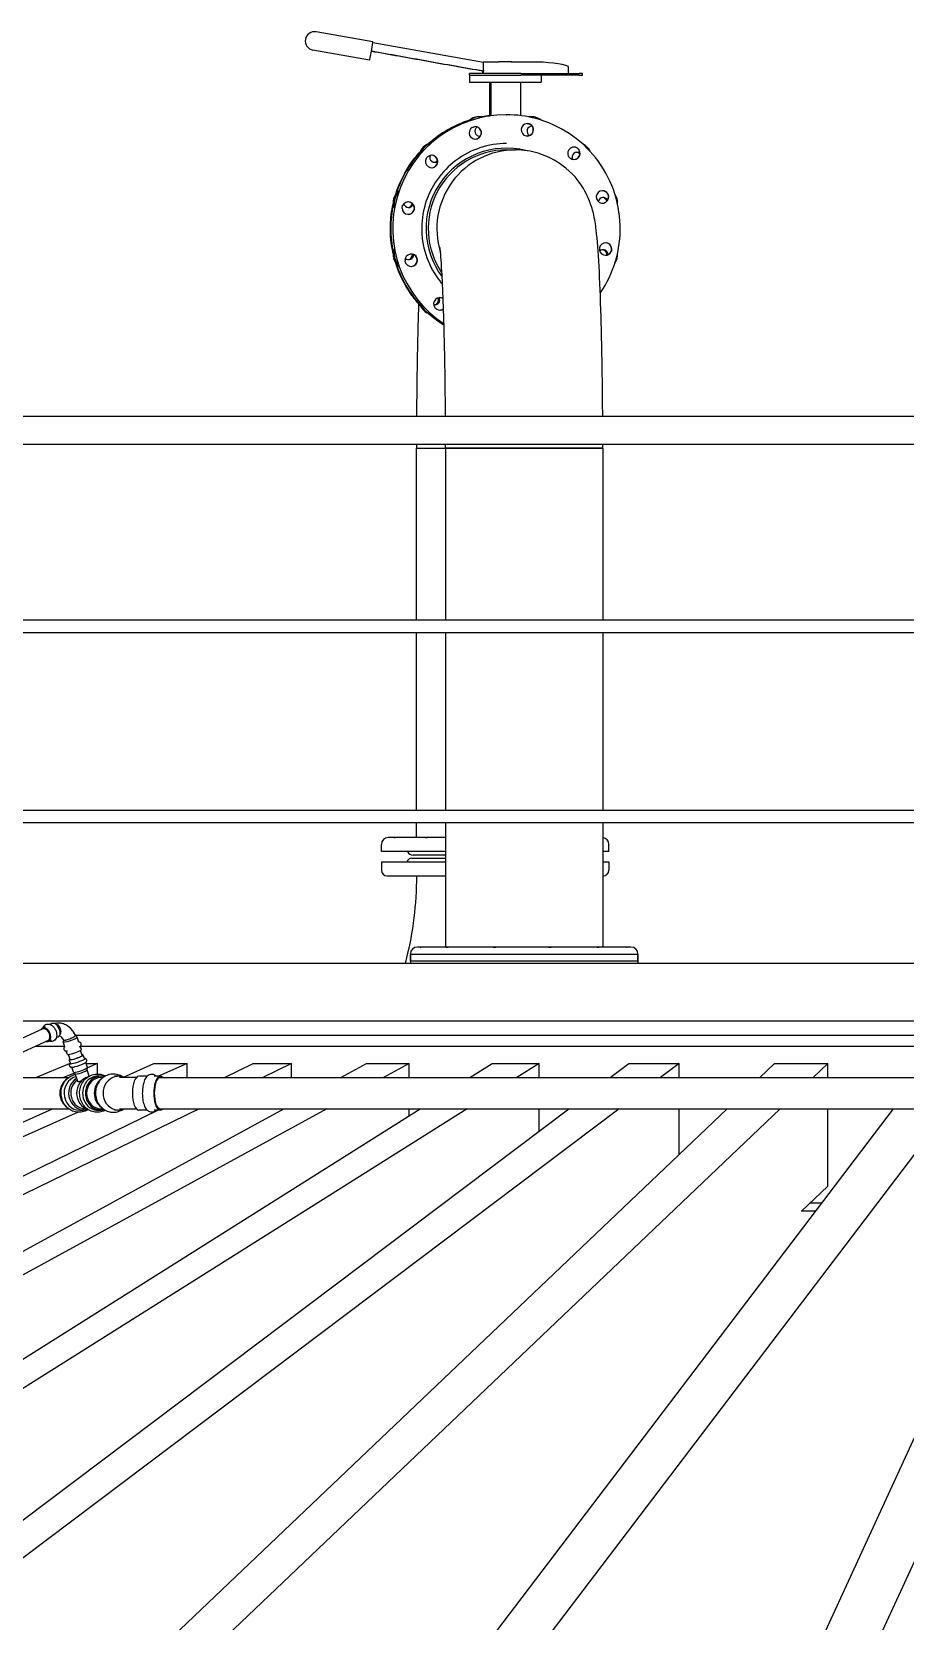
# Model space of a CAD drawing. Header units: millimetres. Extents: x 0 to 157650, y 0 to 89100.
# Drawn here: x 54238 to 55755, y 79919 to 82677 of the extents above; entities that cross this region are included whole.
import ezdxf

# ---------------------------------------------------------------- set-up
doc = ezdxf.new("R2010")
doc.units = ezdxf.units.MM
doc.header["$LTSCALE"] = 150
doc.layers.add('Visible', color=7, linetype='Continuous', lineweight=25)

msp = doc.modelspace()

# ---------------------------------------------------------------- linework, layer by layer
at = {"layer": 'Visible', "color": 9, "true_color": 0xc0c0c0}
for p, q in [((54830, 82659.2), (54731.6, 82676.6)), ((54830, 82658.2), (55022, 82624.4)), ((54824.4, 82627.7), (54726, 82645.1)), ((55049.5, 82624.4), (55022, 82624.4)), ((55048.7, 82625.4), (55049.6, 82625.4)), ((55048.7, 82624.4), (55048.7, 82625.4)), ((55049.6, 82625.4), (55071.6, 82625.4)), ((55049.6, 82624.1), (55049.6, 82625.4)), ((55071.6, 82623.8), (55071.6, 82625.4)), ((55106.1, 82624.4), (55071.6, 82624.4)), ((55087.4, 82604.4), (54997.7, 82604.4)), ((54997.7, 82601.4), (54997.7, 82604.4)), ((54997.7, 82601.4), (55087.4, 82601.4)), ((54997.7, 82601.4), (54997.7, 82589.4)), ((54997.7, 82601.4), (55087.4, 82601.4)), ((55020.9, 82604.4), (55020.9, 82608.4)), ((55022.5, 82604.4), (55022.5, 82610.4)), ((55087.4, 82604.4), (55188.5, 82604.4)), ((55188.5, 82601.4), (55087.4, 82601.4)), ((55122.7, 82601.4), (55122.7, 82589.4)), ((55170.1, 82604.4), (55170.1, 82610.4)), ((55194.2, 82604.4), (55188.5, 82604.4)), ((55188.5, 82601.4), (55194.2, 82601.4)), ((55194.2, 82601.4), (55194.2, 82604.4)), ((54997.7, 82589.4), (55122.7, 82589.4)), ((55033.2, 82530.8), (55033.2, 82589.4)), ((55035.2, 82589.4), (55035.2, 82531.1)), ((55087.2, 82531.3), (55087.2, 82589.4)), ((55016, 82529.4), (55013.9, 82529.4)), ((55061.9, 82532.9), (55062.4, 82532.9)), ((55106.5, 82529.4), (55104.4, 82529.4)), ((55061.9, 82471.9), (55062.7, 82471.9)), ((55062.7, 82471.9), (55077.7, 82471.9)), ((59172.2, 82009.5), (53960.2, 82009.5)), ((53969.9, 81961.2), (59172.2, 81961.2)), ((54905.9, 81954.4), (54956.4, 81954.4)), ((54905.9, 81954.4), (54956.4, 81954.4)), ((54905.9, 81656), (54905.9, 81954.4)), ((55229.4, 81954.4), (54956.4, 81954.4)), ((54956.4, 81954.4), (55229.4, 81954.4)), ((54956.4, 81954.4), (54956.4, 81656)), ((55229.4, 81954.4), (55229.4, 81656)), ((59172.2, 81656), (53969.9, 81656)), ((53969.9, 81634.7), (59172.2, 81634.7)), ((54905.9, 81326), (54905.9, 81634.7)), ((54956.4, 81634.7), (54956.4, 81326)), ((55229.4, 81634.7), (55229.4, 81326)), ((59172.2, 81326), (53969.9, 81326)), ((53969.9, 81304.7), (59172.2, 81304.7)), ((54905.9, 81278.9), (54905.9, 81304.7)), ((54956.4, 81304.7), (54956.4, 81088.9)), ((55229.4, 81304.7), (55229.4, 81088.9)), ((54867.1, 81278.9), (54856.9, 81278.9)), ((54867.1, 81278.9), (54868.7, 81278.9)), ((54921, 81278.9), (54868.7, 81278.9)), ((54921, 81278.9), (54924.6, 81278.9)), ((54956.4, 81278.9), (54924.6, 81278.9)), ((54844.9, 81254.4), (54844.9, 81266.9)), ((54956.4, 81254.4), (54844.9, 81254.4)), ((54897.9, 81242.9), (54956.4, 81242.9)), ((54956.4, 81248.4), (54899.9, 81248.4)), ((55239.9, 81254.4), (55229.4, 81254.4)), ((55239.9, 81254.4), (55239.9, 81266.9)), ((54844.9, 81236.9), (54956.4, 81236.9)), ((54844.9, 81236.9), (54844.9, 81222.4)), ((54854.9, 81212.4), (54956.4, 81212.4)), ((55229.4, 81236.9), (55239.9, 81236.9)), ((55229.4, 81212.4), (55229.9, 81212.4)), ((55239.9, 81236.9), (55239.9, 81222.4)), ((54895.4, 81064.4), (54895.4, 81076.9)), ((54895.4, 81076.4), (55290.4, 81076.4)), ((54895.4, 81076.4), (54895.4, 81061.9)), ((54912.3, 81088.9), (54907.4, 81088.9)), ((54912.3, 81088.9), (54913.5, 81088.9)), ((54957.7, 81088.9), (54913.5, 81088.9)), ((54957.7, 81088.9), (54961, 81088.9)), ((55039.3, 81088.9), (54961, 81088.9)), ((55039.3, 81088.9), (55043.9, 81088.9)), ((55135.3, 81088.9), (55043.9, 81088.9)), ((55135.3, 81088.9), (55139.9, 81088.9)), ((55219.9, 81088.9), (55139.9, 81088.9)), ((55219.9, 81088.9), (55223.3, 81088.9)), ((55270.5, 81088.9), (55223.3, 81088.9)), ((55270.5, 81088.9), (55271.8, 81088.9)), ((55278.4, 81088.9), (55271.8, 81088.9)), ((55290.4, 81064.4), (55290.4, 81076.9)), ((55290.4, 81076.4), (55290.4, 81061.9)), ((59148, 81060.4), (54004.3, 81060.4)), ((55290.4, 81064.4), (54895.4, 81064.4)), ((59148, 80960.4), (53989.1, 80960.4)), ((54257.2, 80946.9), (54191.9, 80916.8)), ((54260.9, 80950.6), (54256.5, 80948.6)), ((54272.7, 80956), (54269.7, 80954.6)), ((54279.3, 80955.7), (54276.4, 80956.3)), ((54287.2, 80937.5), (54286.1, 80935.4)), ((54266.4, 80926.9), (54201.1, 80896.9)), ((54295.1, 80916.4), (54243.5, 80916.4)), ((54271.6, 80927.4), (54267.2, 80925.3)), ((54283.4, 80932.8), (54280.4, 80931.4)), ((54293, 80927.7), (54292.5, 80924.5)), ((54295.4, 80915.7), (54292.5, 80924.3)), ((54313.7, 80935.4), (54316.7, 80932.6)), ((57905.9, 80935.4), (54313.7, 80935.4)), ((54319.6, 80923.9), (54316.7, 80932.5)), ((54324, 80910.9), (54322.1, 80916.7)), ((59142, 80916.4), (54322.2, 80916.4)), ((54325.5, 80900.9), (54322.6, 80909.5)), ((54244.9, 80862.4), (54303.6, 80886.8)), ((54299.7, 80902.7), (54297.8, 80908.5)), ((54304.6, 80893.9), (54301.7, 80902.5)), ((54304.9, 80887.4), (54302.9, 80893.3)), ((54303.6, 80886.8), (54304.2, 80886.8)), ((54329.2, 80895.6), (54327.2, 80901.5)), ((54334.4, 80879.9), (54331.5, 80888.5)), ((54332.1, 80886.8), (54352, 80886.8)), ((54352, 80886.8), (54334.4, 80879.5)), ((54352, 80868.6), (54352, 80886.8)), ((54397, 80863.3), (54449.8, 80886.8)), ((54449.8, 80886.8), (54507.7, 80886.8)), ((54507.7, 80886.8), (54458.1, 80864.7)), ((54507.7, 80862.4), (54507.7, 80886.8)), ((54572.3, 80862.4), (54622.3, 80886.8)), ((54622.3, 80886.8), (54689, 80886.8)), ((54689, 80886.8), (54638.9, 80862.4)), ((54689, 80862.4), (54689, 80886.8)), ((54774.3, 80862.4), (54819, 80886.8)), ((54819, 80886.8), (54893.5, 80886.8)), ((54893.5, 80886.8), (54848.8, 80862.4)), ((54893.5, 80862.4), (54893.5, 80886.8)), ((54998.5, 80862.4), (55037.3, 80886.8)), ((55037.3, 80886.8), (55118.9, 80886.8)), ((55118.9, 80886.8), (55080.1, 80862.4)), ((55118.9, 80862.4), (55118.9, 80886.8)), ((55242.1, 80862.4), (55274.6, 80886.8)), ((55274.6, 80886.8), (55362.1, 80886.8)), ((55362.1, 80886.8), (55329.6, 80862.4)), ((55362.1, 80862.4), (55362.1, 80886.8)), ((55502.1, 80862.4), (55527.8, 80886.8)), ((55527.8, 80886.8), (55620.1, 80886.8)), ((55620.1, 80886.8), (55594.5, 80862.4)), ((55620.1, 80862.4), (55620.1, 80886.8)), ((54145.5, 80862.4), (54301.8, 80862.4)), ((54311.8, 80870.1), (54293.2, 80862.4)), ((54310.2, 80871.7), (54307.3, 80880.4)), ((54313.1, 80868.7), (54310.2, 80871.6)), ((54317.6, 80855.4), (54313.1, 80868.8)), ((54317.6, 80855.4), (54313.1, 80868.8)), ((54333.9, 80875.7), (54334.4, 80879.8)), ((54337.6, 80864.8), (54333.9, 80875.8)), ((54337.6, 80864.8), (54333.9, 80875.8)), ((54358.1, 80864.7), (54353.8, 80864.7)), ((54358.1, 80862.4), (54361.5, 80862.4)), ((54388.7, 80864.7), (54381.4, 80864.7)), ((54419.1, 80862.4), (54390.2, 80862.4)), ((54417.8, 80861.5), (54421.2, 80863.8)), ((54438.2, 80864.7), (54423.9, 80864.7)), ((54460.9, 80864.7), (54450.5, 80864.7)), ((54460.9, 80862.4), (56475.8, 80862.4)), ((47598.7, 77458.2), (54457, 80806.1)), ((54528.3, 80808.4), (47665.3, 77458.2)), ((48542.3, 77458.2), (54675.4, 80808.4)), ((54750, 80808.4), (48616.9, 77458.2)), ((49586.6, 77458.2), (54912.6, 80808.4)), ((54994.2, 80808.4), (49668.1, 77458.2)), ((50718.3, 77458.2), (55170.4, 80808.4)), ((55257.9, 80808.4), (50805.8, 77458.2)), ((51923.3, 77458.2), (55445.3, 80808.4)), ((55537.7, 80808.4), (52015.7, 77458.2)), ((52794.3, 80148), (54274.1, 80808.4)), ((54318.2, 80802.2), (52800.5, 80124.9)), ((53186.3, 77458.2), (55734.1, 80808.4)), ((55830.2, 80808.4), (53282.4, 77458.2)), ((54009.1, 80808.4), (54301.8, 80808.4)), ((54329, 80806.1), (54321.7, 80806.1)), ((54332.3, 80808.4), (54330.5, 80808.4)), ((54330.5, 80808.4), (54332.3, 80808.4)), ((54358.1, 80806.1), (54353.8, 80806.1)), ((54358.1, 80808.4), (54361.5, 80808.4)), ((54388.7, 80806.1), (54381.4, 80806.1)), ((54390.2, 80808.4), (54419.1, 80808.4)), ((54417.8, 80809.3), (54421.2, 80807)), ((54438.2, 80806.1), (54423.9, 80806.1)), ((54460.9, 80806.1), (54450.5, 80806.1)), ((54460.9, 80808.4), (56475.8, 80808.4)), ((54491.6, 77458.2), (56033, 80808.4)), ((56131.6, 80808.4), (54590.2, 77458.2)), ((54893.5, 80796.4), (54893.5, 80808.4)), ((55118.9, 80769.7), (55118.9, 80808.4)), ((55362.1, 80729.2), (55362.1, 80808.4)), ((55620.1, 80674), (55620.1, 80808.4)), ((55574.3, 80630.4), (55620.1, 80674)), ((55609.4, 80644.4), (55589, 80644.4)), ((55598.7, 80630.4), (55573.8, 80630.4))]:
    msp.add_line(p, q, dxfattribs=at)
for centre, radius, start, end in [((54728.8, 82660.9), 16, 79.9922, 259.9922), ((54856.9, 81266.9), 12, 90, 180), ((55227.9, 81266.9), 12, 0, 82.5129), ((54897.9, 81233.9), 9, 90, 160.5288), ((54899.9, 81259.4), 11, 207.0357, 270), ((54854.9, 81222.4), 10, 180, 270), ((55229.9, 81222.4), 10, 270, 0), ((54907.4, 81076.9), 12, 90, 180), ((55278.4, 81076.9), 12, 0, 90), ((54905.4, 81061.9), 10, 180, 188.6269), ((55280.4, 81061.9), 10, 351.3731, 0)]:
    msp.add_arc(centre, radius, start, end, dxfattribs=at)
for centre, major_axis, ratio, start_param, end_param in [((54827.2, 82643.5), (2.8, 15.8), 0.039392, 3.141593, 6.283185), ((55022, 82610.4), (0, 14), 0.04, 4.712389, 6.283185), ((55106.1, 82610.4), (71.5, 0), 0.195875, 0.462524, 1.570796), ((55169.6, 82610.4), (0, 14), 0.040789, 4.712389, 5.174913), ((55061.9, 82335.4), (0, 197.5), 0.9992, 0, 2.561337), ((55058.5, 82335.4), (0, 197.5), 0.9992, 0.314707, 0.729614), ((55013.9, 82504.4), (0, 25), 0.9992, 0, 0.825353), ((55008, 82501.6), (0, 10.8), 0.9992, 0.541818, 6.379853), ((55016, 82504.4), (0, 25), 0.9992, 6.050528, 7.046946), ((55016, 82504.4), (0, -8.65), 0.9992, 3.713203, 6.386244), ((55007.8, 82501.6), (0, -10.8), 0.9992, 0.011172, 3.130421), ((55058.5, 82335.4), (0, 197.5), 0.9992, 0.128554, 0.196211), ((55098.4, 82506.8), (0, -10.8), 0.9992, 3.159812, 8.997847), ((55106.5, 82504.4), (0, 8.65), 0.9992, 6.244299, 8.921812), ((55098.1, 82506.8), (0, -10.8), 0.9992, 0.011172, 2.714662), ((55104.4, 82504.4), (0, 25), 0.9992, 0, 0.150478), ((55106.5, 82504.4), (0, 25), 0.9992, 5.577092, 6.478793), ((55104.4, 82504.4), (0, 8.65), 0.9992, 5.963872, 6.162565), ((54935.5, 82459.1), (0, 25), 0.9992, 0.150386, 1.442485), ((55061.9, 82335.4), (0, 139.5), 0.9992, 6.036829, 8.499594), ((54937.6, 82459.1), (0, 25), 0.9992, 0.261988, 1.314293), ((54906.7, 82601.1), (0, -120), 0.9992, 0.205914, 0.208213), ((55013.9, 82504.4), (0, -8.65), 0.9992, 0.12062, 0.395783), ((55184.9, 82459.1), (0, 25), 0.9992, 5.111002, 5.894272), ((55058.5, 82335.4), (0, 197.5), 0.9992, 0.835667, 1.257215), ((54794.5, 82488.8), (0, 120), 0.9992, 4.500902, 4.506475), ((54936.7, 82459.1), (0, -25), 0.9992, 4.506475, 4.512833), ((54794.9, 82488.8), (0, -120), 0.9992, 1.363548, 1.364882), ((55062.7, 82335.4), (0, 136.5), 0.9992, 0, 2.17104), ((55062.7, 82335.4), (0, 136.5), 0.9992, 0, 2.17104), ((54932.3, 82451.8), (0, 10.8), 0.9992, 1.065417, 6.903452), ((54937.6, 82459.1), (0, -8.65), 0.9992, 4.351305, 6.937095), ((54932.1, 82451.8), (0, -10.8), 0.9992, 0.011172, 3.130421), ((55077.7, 82335.4), (0, 136.5), 0.9992, 0, 1.873965), ((55077.7, 82335.4), (0, 136.5), 0.9992, 0, 1.873965), ((54935.5, 82459.1), (0, -8.65), 0.9992, 0.12062, 0.961082), ((55179.2, 82466), (0, -10.8), 0.9992, 2.636213, 8.474248), ((55184.9, 82459.1), (0, 8.65), 0.9992, 5.686619, 8.285819), ((55179, 82466), (0, 10.8), 0.9992, 5.777806, 6.272013), ((55179, 82466), (0, -10.8), 0.9992, 0.011172, 2.191063), ((55182.8, 82459.1), (0, 8.65), 0.9992, 5.37371, 6.162565), ((54890.2, 82380.7), (0, 25), 0.9992, 0.616581, 2.009461), ((54892.3, 82380.7), (0, -25), 0.9992, 3.909948, 4.993236), ((54794.5, 82488.8), (0, 120), 0.9992, 3.871106, 3.882779), ((54794.9, 82488.8), (0, -120), 0.9992, 0.729513, 0.735914), ((54891.4, 82380.7), (0, -25), 0.9992, 3.841348, 3.871106), ((55228.9, 82390.3), (0, -10.8), 0.9992, 2.112615, 7.950649), ((55228.7, 82390.3), (0, 10.8), 0.9992, 5.254207, 6.272013), ((55058.5, 82335.4), (0, 197.5), 0.9992, 1.358759, 1.782834), ((54753.5, 82335.4), (0, 120), 0.9992, 5.0171, 5.030074), ((54891.4, 82380.7), (0, -25), 0.9992, 5.030074, 5.06441), ((54753.8, 82335.4), (0, -120), 0.9992, 1.881056, 1.888481), ((54891.7, 82370.9), (0, 10.8), 0.9992, 1.589016, 7.427051), ((54892.3, 82380.7), (0, -8.65), 0.9992, 4.977386, 7.428097), ((54890.2, 82380.7), (0, -8.65), 0.9992, 0.12062, 1.354347), ((54891.4, 82370.9), (0, -10.8), 0.9992, 0.011172, 3.130421), ((55230.1, 82380.7), (0, 8.65), 0.9992, 5.189664, 7.655655), ((55228.7, 82390.3), (0, -10.8), 0.9992, 0.011172, 1.667464), ((55228, 82380.7), (0, 8.65), 0.9992, 4.966904, 6.162565), ((55230.1, 82380.7), (0, 25), 0.9992, 4.623197, 5.328752), ((54890.2, 82290.1), (0, 25), 0.9992, 1.132132, 2.525012), ((54892.3, 82290.1), (0, -25), 0.9992, 4.431542, 5.51483), ((54753.5, 82335.4), (0, 120), 0.9992, 4.394704, 4.407678), ((54753.8, 82335.4), (0, -120), 0.9992, 1.253112, 1.260536), ((54891.4, 82290.1), (0, -25), 0.9992, 4.360368, 4.394704), ((54896.9, 82280.5), (0, 10.8), 0.9992, 2.112615, 7.950649), ((54892.3, 82290.1), (0, -8.65), 0.9992, 5.558212, 7.877302), ((54890.2, 82290.1), (0, -8.65), 0.9992, 0.12062, 1.673606), ((54896.6, 82280.5), (0, -10.8), 0.9992, 0.011172, 3.130421), ((55234.1, 82299.9), (0, -10.8), 0.9992, 1.589016, 7.427051), ((55230.1, 82290.1), (0, 8.65), 0.9992, 4.737079, 7.06946), ((55228, 82290.1), (0, 8.65), 0.9992, 4.643183, 6.162565), ((55233.9, 82299.9), (0, 10.8), 0.9992, 4.730608, 6.272013), ((55233.9, 82299.9), (0, -10.8), 0.9992, 0.011172, 1.143865), ((55230.1, 82290.1), (0, 25), 0.9992, 4.096026, 4.801581), ((55058.5, 82335.4), (0, 197.5), 0.9992, 1.884378, 2.305925), ((54794.5, 82182), (0, 120), 0.9992, 5.541999, 5.553672), ((54891.4, 82290.1), (0, -25), 0.9992, 5.553672, 5.58343), ((54794.9, 82182), (0, -120), 0.9992, 2.405679, 2.41208), ((54935.5, 82211.7), (0, -25), 0.9992, 4.8407, 6.132799), ((54794.5, 82182), (0, 120), 0.9992, 4.918303, 4.923876), ((54936.7, 82211.7), (0, -25), 0.9992, 4.911945, 4.918303), ((54794.9, 82182), (0, -120), 0.9992, 1.776711, 1.778044), ((54937.6, 82211.7), (0, -25), 0.9992, 4.968892, 6.021197), ((54946.5, 82204.8), (0, 10.8), 0.9992, 5.720732, 8.474248), ((54937.6, 82211.7), (0, -8.65), 0.9992, 6.089825, 8.30669), ((54935.5, 82211.7), (0, -8.65), 0.9992, 0.12062, 1.97406), ((54946.3, 82204.8), (0, 10.8), 0.9992, 5.693401, 6.272013), ((55058.5, 82335.4), (0, 197.5), 0.9992, 2.411979, 2.582417), ((54906.7, 82069.7), (0, 120), 0.9992, 6.074972, 6.077271), ((54946.5, 82204.8), (0, -10.8), 0.9992, 5.777806, 6.918062), ((54946.3, 82204.8), (0, -10.8), 0.9992, 0.011172, 0.66221), ((54261.8, 80936.9), (5.4, -11.6), 0.630229, 5.746435, 9.961528), ((54261.8, 80936.9), (-4.6, 9.99), 0.630229, 3.141593, 6.283185), ((54278.1, 80944.4), (5.4, -11.6), 0.630229, 0, 3.141593), ((54304.6, 80928.4), (-12.1, -4.1), 0.130885, 6.212282, 9.495682), ((54311.9, 80906.8), (-12.1, -4.1), 0.130885, 0, 3.141593), ((54315, 80897.4), (-12.1, -4.1), 0.130885, 5.746435, 9.961528), ((54317.2, 80891), (-12.6, -4.2), 0.130885, 6.008393, 9.69957), ((54315, 80897.4), (-10.4, -3.5), 0.130885, 0, 3.141593), ((54319.2, 80884.9), (12.6, 4.2), 0.130885, 3.662274, 5.762504), ((54313.7, 80835.4), (0, 29.3), 0.92388, 0.568361, 2.573232), ((54321.5, 80835.4), (0, -29.8), 0.92388, 3.395505, 6.466628), ((54329, 80835.4), (0, -29.3), 0.92388, 3.655143, 6.537024), ((54330.5, 80835.4), (0, -27), 0.92388, 3.728244, 6.283185), ((54322.3, 80875.8), (-12.1, -4.1), 0.130885, 0, 3.141593), ((54323.5, 80872.3), (-10.4, -3.5), 0.130885, 0.064271, 3.077322), ((54342.8, 80835.4), (0, -29.3), 0.92388, 3.407774, 6.017004), ((54353.6, 80835.4), (0, -29.8), 0.92388, 2.9571, 6.467678), ((54358.1, 80835.4), (0, -29.3), 0.92388, 2.928142, 6.496636), ((54358.1, 80835.4), (0, -27), 0.92388, 3.141593, 6.283185), ((54373.4, 80835.4), (0, 29.3), 0.92388, 0.570257, 2.571336), ((54388.7, 80835.4), (0, -29.3), 0.92388, 2.742726, 6.682052), ((54423.9, 80835.4), (0, -29.3), 0.382683, 3.141593, 6.283185), ((54460.9, 80835.4), (0, -29.3), 0.382683, 2.742726, 6.682052), ((54460.9, 80835.4), (0, -27), 0.382683, 3.141593, 6.283185)]:
    msp.add_ellipse(centre, major_axis=major_axis, ratio=ratio, start_param=start_param, end_param=end_param, dxfattribs=at)
for points, knots in [([(55021, 82608.4), (54988.2, 82614.2), (54955.5, 82620), (54891.1, 82631.5), (54859.4, 82637.2), (54827.7, 82642.8)], [0, 0, 0, 0, 10.000001, 10.000001, 19.668225, 19.668225, 19.668225, 19.668225]), ([(55022.5, 82608.4), (54989.6, 82614.2), (54956.8, 82620), (54891.9, 82631.6), (54859.9, 82637.3), (54827.8, 82643)], [0, 0, 0, 0, 10.000001, 10.000001, 19.77479, 19.77479, 19.77479, 19.77479]), ([(55021, 82608.7), (55021, 82608.5), (55021, 82608.5), (55021, 82608.4), (55021, 82608.4), (55021, 82608.4), (55021, 82608.4)], [0.3366006, 0.3366006, 0.3366006, 0.3366006, 0.446679, 0.446679, 0.446679, 0.5022596, 0.5022596, 0.5022596, 0.5022596]), ([(55022.5, 82610.4), (55022.5, 82609.9), (55022.5, 82609.3), (55022.5, 82609), (55022.5, 82608.7), (55022.5, 82608.5), (55022.5, 82608.4), (55022.5, 82608.4), (55022.5, 82608.4), (55022.5, 82608.4)], [0, 0, 0, 0, 0.2561445, 0.2561445, 0.2561445, 0.446679, 0.446679, 0.446679, 0.5022548, 0.5022548, 0.5022548, 0.5022548]), ([(54926, 82482.3), (54933.4, 82488.9), (54941.3, 82495), (54964.4, 82510.2), (54980.7, 82518), (54997.7, 82523.5)], [3.4565757, 3.4565757, 3.4565757, 3.4565757, 3.6072302, 3.6072302, 3.8783683, 3.8783683, 3.8783683, 3.8783683]), ([(55002.5, 82510.8), (55002.6, 82510.9), (55002.7, 82510.9), (55003.8, 82511.5), (55004.7, 82511.8), (55006.1, 82512.2), (55006.5, 82512.2), (55007, 82512.3)], [-2.1774743, -2.1774743, -2.1774743, -2.1774743, -2.1286878, -2.1286878, -1.8246957, -1.8246957, -1.698103, -1.698103, -1.698103, -1.698103]), ([(55225.1, 82223.6), (55236.7, 82240.5), (55245.6, 82259.2), (55257.5, 82298.9), (55260.3, 82320.1), (55259, 82362.2), (55255, 82383.2), (55240.6, 82422.8), (55230.2, 82441.4), (55204.1, 82474.4), (55188.4, 82488.9), (55153.2, 82512), (55133.8, 82520.7), (55096.8, 82530.6), (55079.6, 82532.9), (55062.4, 82532.9)], [1.958837, 1.958837, 1.958837, 1.958837, 2.269701, 2.269701, 2.589726, 2.589726, 2.909757, 2.909757, 3.22978, 3.22978, 3.549787, 3.549787, 3.869775, 3.869775, 4.131347, 4.131347, 4.131347, 4.131347]), ([(55098.2, 82517.5), (55098.5, 82517.5), (55098.8, 82517.5), (55100.1, 82517.4), (55100.9, 82517.2), (55102.1, 82516.8), (55102.5, 82516.7), (55102.8, 82516.5)], [-2.1773625, -2.1773625, -2.1773625, -2.1773625, -2.0762328, -2.0762328, -1.8118997, -1.8118997, -1.6981222, -1.6981222, -1.6981222, -1.6981222]), ([(55102.6, 82516.5), (55102.5, 82516.6), (55102.4, 82516.6), (55101.9, 82516.8), (55101.6, 82517), (55101, 82517.1), (55100.8, 82517.2), (55100.6, 82517.2), (55100.5, 82517.2), (55100.4, 82517.3), (55100.4, 82517.3), (55100.3, 82517.3), (55100.3, 82517.3), (55100.3, 82517.3), (55100.3, 82517.3), (55100.2, 82517.3), (55100.2, 82517.3), (55100.1, 82517.3), (55100.1, 82517.3), (55099.5, 82517.4), (55098.9, 82517.5), (55098.3, 82517.5), (55098.3, 82517.5), (55098.2, 82517.5)], [-0.5865445, -0.5865445, -0.5865445, -0.5865445, -0.5603194, -0.5603194, -0.4357273, -0.4357273, -0.3854996, -0.3854996, -0.3639455, -0.3639455, -0.3544657, -0.3544657, -0.3482517, -0.3482517, -0.3423328, -0.3423328, -0.3343126, -0.3343126, -0.3161268, -0.3161268, -0.1533146, -0.1533146, -0.139815, -0.139815, -0.139815, -0.139815]), ([(55062.4, 82482.9), (55046.7, 82482.9), (55031, 82480.4), (55001.1, 82470.5), (54987, 82463.1), (54961.8, 82444.3), (54950.7, 82432.9), (54932.7, 82407.1), (54925.7, 82392.8), (54916.7, 82362.6), (54914.6, 82346.8), (54915.5, 82315.4), (54918.5, 82299.7), (54929.3, 82270.1), (54937.1, 82256.2), (54948.2, 82242.1), (54949.7, 82240.3), (54951.2, 82238.6)], [4.131347, 4.131347, 4.131347, 4.131347, 4.45139, 4.45139, 4.771425, 4.771425, 5.091437, 5.091437, 5.411422, 5.411422, 5.731386, 5.731386, 6.051343, 6.051343, 6.37131, 6.37131, 6.41804, 6.41804, 6.41804, 6.41804]), ([(54869.9, 82395.1), (54870.7, 82397.8), (54871.6, 82400.4), (54879.7, 82422.8), (54890.1, 82441.4), (54906.1, 82461.7), (54909.2, 82465.3), (54912.5, 82468.8)], [2.9253296, 2.9253296, 2.9253296, 2.9253296, 2.9672001, 2.9672001, 3.2872233, 3.2872233, 3.3599076, 3.3599076, 3.3599076, 3.3599076]), ([(54922.9, 82457), (54923, 82457.2), (54923.1, 82457.3), (54923.7, 82458.3), (54924.4, 82459.1), (54925.4, 82460.1), (54925.8, 82460.3), (54926.1, 82460.6)], [-2.1774743, -2.1774743, -2.1774743, -2.1774743, -2.1286878, -2.1286878, -1.8246957, -1.8246957, -1.698103, -1.698103, -1.698103, -1.698103]), ([(55229.3, 82009.5), (55229.2, 82031.4), (55229, 82052.9), (55228.2, 82112.5), (55227.4, 82149.2), (55225.5, 82215.5), (55224.3, 82245), (55221.6, 82295.2), (55220.1, 82315.2), (55216.8, 82342.5), (55215.9, 82350.4), (55211.5, 82367.9), (55210.3, 82372.2), (55206.1, 82384.1), (55203.4, 82392), (55190.4, 82413.7), (55182.8, 82425.8), (55154.1, 82449.5), (55138.4, 82459.7), (55105.2, 82469.7), (55091.5, 82471.9), (55077.7, 82471.9)], [3.284766, 3.284766, 3.284766, 3.284766, 3.455752, 3.455752, 3.769911, 3.769911, 4.08407, 4.08407, 4.39823, 4.39823, 4.555309, 4.555309, 4.598027, 4.598027, 4.645777, 4.645777, 4.679336, 4.679336, 4.700325, 4.700325, 4.712389, 4.712389, 4.712389, 4.712389]), ([(55187.7, 82472.3), (55187.7, 82472.3), (55187.6, 82472.4), (55187.4, 82472.8), (55187.1, 82473.1), (55186.7, 82473.5), (55186.6, 82473.7), (55186.4, 82473.8), (55186.3, 82473.9), (55186.2, 82474), (55186.2, 82474), (55186.2, 82474), (55186.2, 82474), (55186.1, 82474.1), (55186.1, 82474.1), (55186.1, 82474.1), (55186, 82474.1), (55186, 82474.2), (55185.9, 82474.2), (55185.5, 82474.6), (55185.1, 82474.9), (55184.5, 82475.3), (55184.3, 82475.4), (55184.2, 82475.4)], [-0.586556, -0.586556, -0.586556, -0.586556, -0.5686018, -0.5686018, -0.4414197, -0.4414197, -0.3885209, -0.3885209, -0.3668463, -0.3668463, -0.355743, -0.355743, -0.3485549, -0.3485549, -0.3417734, -0.3417734, -0.3326846, -0.3326846, -0.3132639, -0.3132639, -0.1608562, -0.1608562, -0.1082219, -0.1082219, -0.1082219, -0.1082219]), ([(55184.4, 82475.4), (55184.6, 82475.4), (55184.7, 82475.3), (55185.7, 82474.7), (55186.5, 82474), (55187.4, 82473), (55187.7, 82472.6), (55188, 82472.3)], [-2.1774743, -2.1774743, -2.1774743, -2.1774743, -2.1286878, -2.1286878, -1.8246957, -1.8246957, -1.698103, -1.698103, -1.698103, -1.698103]), ([(54865.4, 82292.3), (54861.8, 82308.3), (54860.2, 82324.8), (54861.1, 82353.7), (54862.6, 82366.2), (54865.4, 82378.5)], [2.3981592, 2.3981592, 2.3981592, 2.3981592, 2.6471701, 2.6471701, 2.8378285, 2.8378285, 2.8378285, 2.8378285]), ([(54880.9, 82370.7), (54880.9, 82371.1), (54880.9, 82371.4), (54881, 82372.6), (54881.2, 82373.5), (54881.6, 82374.7), (54881.7, 82375), (54881.9, 82375.4)], [-2.1773625, -2.1773625, -2.1773625, -2.1773625, -2.0762328, -2.0762328, -1.8118997, -1.8118997, -1.6981222, -1.6981222, -1.6981222, -1.6981222]), ([(55239.4, 82391.4), (55239.3, 82391.4), (55239.3, 82391.5), (55239.3, 82392), (55239.2, 82392.4), (55239.1, 82393), (55239, 82393.1), (55239, 82393.4), (55238.9, 82393.4), (55238.9, 82393.5), (55238.9, 82393.6), (55238.9, 82393.6), (55238.9, 82393.7), (55238.9, 82393.7), (55238.8, 82393.7), (55238.8, 82393.8), (55238.8, 82393.8), (55238.8, 82393.9), (55238.8, 82394), (55238.6, 82394.5), (55238.4, 82395), (55238, 82395.6), (55238, 82395.7), (55237.9, 82395.9)], [-0.586556, -0.586556, -0.586556, -0.586556, -0.5686018, -0.5686018, -0.4414197, -0.4414197, -0.3885209, -0.3885209, -0.3668463, -0.3668463, -0.355743, -0.355743, -0.3485549, -0.3485549, -0.3417734, -0.3417734, -0.3326846, -0.3326846, -0.3132639, -0.3132639, -0.1608562, -0.1608562, -0.1082219, -0.1082219, -0.1082219, -0.1082219]), ([(55238.1, 82395.9), (55238.2, 82395.7), (55238.3, 82395.6), (55238.8, 82394.6), (55239.2, 82393.6), (55239.5, 82392.2), (55239.6, 82391.8), (55239.6, 82391.4)], [-2.1774743, -2.1774743, -2.1774743, -2.1774743, -2.1286878, -2.1286878, -1.8246957, -1.8246957, -1.698103, -1.698103, -1.698103, -1.698103]), ([(54956.3, 82009.5), (54956.2, 82030.2), (54956, 82050.6), (54955.6, 82079.6), (54955.5, 82088.8), (54955.2, 82106.8), (54955, 82115.8), (54954.6, 82133.3), (54954.4, 82141.9), (54954, 82158.5), (54953.8, 82166.6), (54953.4, 82182), (54953.1, 82189.4), (54952.6, 82203.9), (54952.4, 82210.9), (54951.8, 82224.3), (54951.6, 82230.7), (54951, 82242.9), (54950.7, 82248.6), (54949.3, 82274), (54948.1, 82289.7), (54946.9, 82300.3), (54946.7, 82302), (54946.6, 82302.4), (54946.6, 82302.5), (54946.6, 82302.5)], [3.289005, 3.289005, 3.289005, 3.289005, 3.455752, 3.455752, 3.533708, 3.533708, 3.612725, 3.612725, 3.6918, 3.6918, 3.769911, 3.769911, 3.846363, 3.846363, 3.923942, 3.923942, 4.001663, 4.001663, 4.078475, 4.078475, 4.365143, 4.365143, 4.459485, 4.459485, 4.470257, 4.470257, 4.470257, 4.470257]), ([(55243.6, 82295.4), (55243.7, 82295.5), (55243.7, 82295.6), (55243.9, 82296.1), (55244, 82296.4), (55244.2, 82297), (55244.3, 82297.2), (55244.3, 82297.4), (55244.3, 82297.5), (55244.3, 82297.6), (55244.4, 82297.6), (55244.4, 82297.7), (55244.4, 82297.7), (55244.4, 82297.7), (55244.4, 82297.7), (55244.4, 82297.8), (55244.4, 82297.8), (55244.4, 82297.9), (55244.4, 82298), (55244.5, 82298.5), (55244.6, 82299.1), (55244.6, 82299.8), (55244.6, 82299.9), (55244.6, 82300.1)], [-0.5865445, -0.5865445, -0.5865445, -0.5865445, -0.5603194, -0.5603194, -0.4357273, -0.4357273, -0.3854996, -0.3854996, -0.3639455, -0.3639455, -0.3544657, -0.3544657, -0.3482517, -0.3482517, -0.3423328, -0.3423328, -0.3343126, -0.3343126, -0.3161268, -0.3161268, -0.1533146, -0.1533146, -0.1082215, -0.1082215, -0.1082215, -0.1082215]), ([(55244.8, 82300.1), (55244.8, 82299.7), (55244.8, 82299.4), (55244.7, 82298.2), (55244.6, 82297.3), (55244.2, 82296.1), (55244, 82295.8), (55243.9, 82295.4)], [-2.1773625, -2.1773625, -2.1773625, -2.1773625, -2.0762328, -2.0762328, -1.8118997, -1.8118997, -1.6981222, -1.6981222, -1.6981222, -1.6981222]), ([(54912.5, 82202), (54906.6, 82208.3), (54901.2, 82215.1), (54884.8, 82238.5), (54875.9, 82256.6), (54869.9, 82275.7)], [1.8760802, 1.8760802, 1.8760802, 1.8760802, 2.0071345, 2.0071345, 2.3106582, 2.3106582, 2.3106582, 2.3106582]), ([(54887.6, 82274.9), (54887.6, 82275.1), (54887.5, 82275.2), (54886.9, 82276.2), (54886.6, 82277.2), (54886.3, 82278.6), (54886.2, 82279), (54886.2, 82279.4)], [-2.1774743, -2.1774743, -2.1774743, -2.1774743, -2.1286878, -2.1286878, -1.8246957, -1.8246957, -1.698103, -1.698103, -1.698103, -1.698103]), ([(54909.6, 82205.2), (54908.5, 82174.8), (54907.7, 82140.9), (54906.6, 82074.3), (54906.2, 82042.2), (54906, 82009.5)], [4.0098764, 4.0098764, 4.0098764, 4.0098764, 4.3132067, 4.3132067, 4.5692156, 4.5692156, 4.5692156, 4.5692156]), ([(54953.8, 82167.7), (54949.1, 82170.6), (54944.5, 82173.7), (54935.2, 82180.6), (54930.5, 82184.5), (54926, 82188.5)], [1.603282, 1.603282, 1.603282, 1.603282, 1.6871431, 1.6871431, 1.779412, 1.779412, 1.779412, 1.779412]), ([(54941.3, 82195.3), (54941.2, 82195.4), (54941.1, 82195.5), (54940.1, 82196.1), (54939.3, 82196.8), (54938.3, 82197.8), (54938, 82198.2), (54937.8, 82198.5)], [-2.1774743, -2.1774743, -2.1774743, -2.1774743, -2.1286878, -2.1286878, -1.8246957, -1.8246957, -1.698103, -1.698103, -1.698103, -1.698103]), ([(54868.7, 81278.9), (54868.6, 81278.9), (54868.6, 81278.9), (54868, 81278.9), (54867.6, 81278.9), (54867.2, 81278.9), (54867.2, 81278.9), (54867.1, 81278.9)], [-2.1774743, -2.1774743, -2.1774743, -2.1774743, -2.1286878, -2.1286878, -1.8246957, -1.8246957, -1.698103, -1.698103, -1.698103, -1.698103]), ([(54924.6, 81278.9), (54924.5, 81278.9), (54924.3, 81278.9), (54923.3, 81278.9), (54922.5, 81278.9), (54921.5, 81278.9), (54921.3, 81278.9), (54921, 81278.9)], [-2.1774743, -2.1774743, -2.1774743, -2.1774743, -2.1286878, -2.1286878, -1.8246957, -1.8246957, -1.698103, -1.698103, -1.698103, -1.698103]), ([(54905.9, 81212.4), (54905.8, 81187.7), (54904.2, 81163.1), (54898.4, 81115), (54894, 81091.6), (54887.7, 81067.1), (54886.8, 81063.7), (54885.9, 81060.4)], [5.0709799, 5.0709799, 5.0709799, 5.0709799, 5.3058009, 5.3058009, 5.550147, 5.550147, 5.5897992, 5.5897992, 5.5897992, 5.5897992]), ([(54913.5, 81088.9), (54913.3, 81088.9), (54913.2, 81088.9), (54912.8, 81088.9), (54912.5, 81088.9), (54912.4, 81088.9), (54912.3, 81088.9), (54912.3, 81088.9)], [-2.1773625, -2.1773625, -2.1773625, -2.1773625, -2.0762328, -2.0762328, -1.8118997, -1.8118997, -1.6981222, -1.6981222, -1.6981222, -1.6981222]), ([(54961, 81088.9), (54960.9, 81088.9), (54960.7, 81088.9), (54959.8, 81088.9), (54959.1, 81088.9), (54958.2, 81088.9), (54957.9, 81088.9), (54957.7, 81088.9)], [-2.1774743, -2.1774743, -2.1774743, -2.1774743, -2.1286878, -2.1286878, -1.8246957, -1.8246957, -1.698103, -1.698103, -1.698103, -1.698103]), ([(55043.9, 81088.9), (55043.8, 81088.9), (55043.6, 81088.9), (55042.1, 81088.9), (55040.7, 81088.9), (55039.4, 81088.9), (55039.4, 81088.9), (55039.3, 81088.9)], [-3.2077958, -3.2077958, -3.2077958, -3.2077958, -3.1624121, -3.1624121, -2.6741523, -2.6741523, -2.6485085, -2.6485085, -2.6485085, -2.6485085]), ([(55139.9, 81088.9), (55139.6, 81088.9), (55139.3, 81088.9), (55138.2, 81088.9), (55137.3, 81088.9), (55136, 81088.9), (55135.7, 81088.9), (55135.3, 81088.9)], [-2.1773625, -2.1773625, -2.1773625, -2.1773625, -2.0762328, -2.0762328, -1.8118997, -1.8118997, -1.6981222, -1.6981222, -1.6981222, -1.6981222]), ([(55223.3, 81088.9), (55223.2, 81088.9), (55223.2, 81088.9), (55222.5, 81088.9), (55221.8, 81088.9), (55220.6, 81088.9), (55220.3, 81088.9), (55219.9, 81088.9)], [-2.1774743, -2.1774743, -2.1774743, -2.1774743, -2.1286878, -2.1286878, -1.8246957, -1.8246957, -1.698103, -1.698103, -1.698103, -1.698103]), ([(55271.8, 81088.9), (55271.8, 81088.9), (55271.8, 81088.9), (55271.7, 81088.9), (55271.4, 81088.9), (55270.9, 81088.9), (55270.7, 81088.9), (55270.5, 81088.9)], [-2.1774743, -2.1774743, -2.1774743, -2.1774743, -2.1286878, -2.1286878, -1.8246957, -1.8246957, -1.698103, -1.698103, -1.698103, -1.698103]), ([(54257.5, 80949), (54257.9, 80950.1), (54258.4, 80951.1), (54259.8, 80952.9), (54260.8, 80953.8), (54262.8, 80954.9), (54263.9, 80955.2), (54266.2, 80955.4), (54267.3, 80955.3), (54269.7, 80954.7), (54271, 80954.1), (54273.4, 80952.5), (54274.7, 80951.5), (54276.8, 80949), (54277.8, 80947.6), (54279.2, 80945), (54279.7, 80943.8), (54280.1, 80942.7)], [3.973421, 3.973421, 3.973421, 3.973421, 4.228269, 4.228269, 4.506166, 4.506166, 4.753679, 4.753679, 5.015399, 5.015399, 5.322213, 5.322213, 5.668568, 5.668568, 6.022703, 6.022703, 6.283185, 6.283185, 6.283185, 6.283185]), ([(54280.1, 80942.7), (54280.6, 80941.1), (54281, 80939.4), (54281.2, 80936.1), (54281.2, 80934.5), (54280.5, 80931.5), (54279.9, 80930.1), (54278.4, 80927.9), (54277.5, 80927), (54275.4, 80925.7), (54274.4, 80925.3), (54272.1, 80925), (54271, 80925), (54269.3, 80925.4), (54268.7, 80925.6), (54268.2, 80925.8)], [0, 0, 0, 0, 0.352528, 0.352528, 0.706674, 0.706674, 1.045952, 1.045952, 1.331124, 1.331124, 1.579868, 1.579868, 1.837579, 1.837579, 1.970991, 1.970991, 1.970991, 1.970991]), ([(54313.7, 80935.3), (54312.5, 80938.2), (54311, 80940.9), (54307.3, 80945.9), (54305.2, 80948.1), (54300.4, 80952), (54297.8, 80953.6), (54292.1, 80955.9), (54289, 80956.6), (54283.2, 80956.9), (54280.5, 80956.7), (54277.9, 80956)], [3.246778, 3.246778, 3.246778, 3.246778, 3.51985, 3.51985, 3.792922, 3.792922, 4.065995, 4.065995, 4.339067, 4.339067, 4.572827, 4.572827, 4.572827, 4.572827]), ([(54313.7, 80935.3), (54312.8, 80937.5), (54311.7, 80939.6), (54308.4, 80944.6), (54306.1, 80947.3), (54300.7, 80951.8), (54297.7, 80953.7), (54291.2, 80956.2), (54287.8, 80956.8), (54282.2, 80956.8), (54280.1, 80956.5), (54277.9, 80956)], [5.150461, 5.150461, 5.150461, 5.150461, 5.359435, 5.359435, 5.673594, 5.673594, 5.987753, 5.987753, 6.285205, 6.285205, 6.47651, 6.47651, 6.47651, 6.47651]), ([(54279.3, 80955.7), (54279.3, 80955.7), (54279.3, 80955.7), (54280.1, 80955.5), (54280.8, 80955.2), (54282.5, 80954.2), (54283.5, 80953.3), (54285.3, 80951.2), (54286, 80950), (54287.3, 80947.3), (54287.7, 80945.9), (54288.2, 80943.1), (54288.2, 80941.8), (54287.9, 80939.4), (54287.6, 80938.4), (54287.2, 80937.5)], [-6.641297, -6.641297, -6.641297, -6.641297, -6.629451, -6.629451, -6.320608, -6.320608, -5.883587, -5.883587, -5.44564, -5.44564, -5.006456, -5.006456, -4.565732, -4.565732, -4.172569, -4.172569, -4.172569, -4.172569]), ([(54293.1, 80927.6), (54292.5, 80928.8), (54291.8, 80929.8), (54290.4, 80931.7), (54289.6, 80932.4), (54288.2, 80933.6), (54287.5, 80934), (54286.4, 80934.5), (54286, 80934.6), (54285.6, 80934.7)], [3.3140552, 3.3140552, 3.3140552, 3.3140552, 3.5555389, 3.5555389, 3.7970226, 3.7970226, 4.0385063, 4.0385063, 4.1991594, 4.1991594, 4.1991594, 4.1991594]), ([(54293.1, 80927.6), (54292.9, 80928), (54292.6, 80928.5), (54291.7, 80930), (54290.9, 80931), (54289.3, 80932.7), (54288.5, 80933.4), (54287, 80934.3), (54286.3, 80934.6), (54285.6, 80934.7)], [5.2177383, 5.2177383, 5.2177383, 5.2177383, 5.3067751, 5.3067751, 5.5674494, 5.5674494, 5.8330486, 5.8330486, 6.1028424, 6.1028424, 6.1028424, 6.1028424]), ([(54293.1, 80927.6), (54293.1, 80927.6), (54293.1, 80927.6), (54293.3, 80927.3), (54293.7, 80927.3), (54294.8, 80927.3), (54295.2, 80927.3), (54296, 80927.5), (54296.5, 80927.6), (54297.9, 80927.9), (54298.9, 80928.2), (54301.2, 80928.9), (54302.6, 80929.3), (54305.3, 80930.4), (54306.5, 80930.9), (54308.9, 80931.9), (54309.9, 80932.4), (54311.7, 80933.4), (54312.4, 80933.8), (54313.4, 80934.6), (54313.7, 80934.9), (54313.8, 80935.2), (54313.8, 80935.3), (54313.7, 80935.3)], [-4.205606, -4.205606, -4.205606, -4.205606, -4.153695, -4.153695, -3.717262, -3.717262, -3.496908, -3.496908, -3.29028, -3.29028, -2.933844, -2.933844, -2.496625, -2.496625, -2.076812, -2.076812, -1.667573, -1.667573, -1.258917, -1.258917, -0.845974, -0.845974, -0.745589, -0.745589, -0.745589, -0.745589]), ([(54295.3, 80915.9), (54295.2, 80915.7), (54295, 80915.6), (54294.6, 80915.2), (54294.3, 80914.9), (54293.9, 80914.1), (54293.7, 80913.7), (54293.5, 80912.5), (54293.5, 80912), (54293.7, 80911.1), (54293.9, 80910.7), (54294.4, 80910), (54294.7, 80909.7), (54295.3, 80909.2), (54295.6, 80909), (54296.3, 80908.7), (54296.6, 80908.7), (54297.4, 80908.5), (54297.8, 80908.5), (54298.8, 80908.5), (54299.4, 80908.6), (54300.2, 80908.7)], [5.2602707, 5.2602707, 5.2602707, 5.2602707, 5.3434526, 5.3434526, 5.4414378, 5.4414378, 5.5293563, 5.5293563, 5.5837286, 5.5837286, 5.6293578, 5.6293578, 5.677522, 5.677522, 5.7369872, 5.7369872, 5.81945, 5.81945, 5.973669, 5.973669, 6.2213263, 6.2213263, 6.2213263, 6.2213263]), ([(54320.1, 80915.4), (54320.7, 80915.7), (54321.3, 80916.1), (54322.1, 80916.6), (54322.3, 80916.9), (54322.8, 80917.4), (54323.1, 80917.6), (54323.5, 80918.4), (54323.7, 80918.9), (54323.9, 80920), (54323.9, 80920.5), (54323.7, 80921.4), (54323.5, 80921.8), (54323, 80922.6), (54322.7, 80922.8), (54322.1, 80923.3), (54321.8, 80923.5), (54321.1, 80923.8), (54320.8, 80923.9), (54320.2, 80924), (54319.9, 80924), (54319.6, 80924)], [1.8256283, 1.8256283, 1.8256283, 1.8256283, 2.0764494, 2.0764494, 2.2018599, 2.2018599, 2.2998452, 2.2998452, 2.3877636, 2.3877636, 2.442136, 2.442136, 2.4877651, 2.4877651, 2.5359293, 2.5359293, 2.5953945, 2.5953945, 2.6778573, 2.6778573, 2.7866839, 2.7866839, 2.7866839, 2.7866839]), ([(54304.9, 80887.4), (54304.8, 80887.4), (54304.7, 80887.3), (54304.4, 80887), (54304.2, 80886.8), (54303.8, 80886.4), (54303.7, 80886.2), (54303.3, 80885.5), (54303.1, 80885), (54303, 80884), (54303.1, 80883.5), (54303.3, 80882.6), (54303.5, 80882.3), (54304, 80881.6), (54304.3, 80881.4), (54304.9, 80880.9), (54305.2, 80880.8), (54305.8, 80880.5), (54306.1, 80880.5), (54307, 80880.3), (54307.5, 80880.3), (54308.2, 80880.4), (54308.4, 80880.4), (54308.6, 80880.4)], [0.847119, 0.847119, 0.847119, 0.847119, 0.8871972, 0.8871972, 0.9913334, 0.9913334, 1.0610194, 1.0610194, 1.1429031, 1.1429031, 1.1958373, 1.1958373, 1.2418225, 1.2418225, 1.2917619, 1.2917619, 1.3545991, 1.3545991, 1.4459171, 1.4459171, 1.6455215, 1.6455215, 1.7202868, 1.7202868, 1.7202868, 1.7202868]), ([(54330.4, 80887.8), (54330.9, 80888.1), (54331.4, 80888.4), (54332, 80888.9), (54332.2, 80889.1), (54332.6, 80889.6), (54332.8, 80889.8), (54333.1, 80890.4), (54333.3, 80890.9), (54333.4, 80892), (54333.4, 80892.5), (54333.1, 80893.3), (54332.9, 80893.7), (54332.4, 80894.3), (54332.1, 80894.6), (54331.6, 80895), (54331.3, 80895.2), (54330.6, 80895.4), (54330.3, 80895.5), (54329.7, 80895.6), (54329.4, 80895.6), (54329.2, 80895.6)], [3.8205174, 3.8205174, 3.8205174, 3.8205174, 4.0287898, 4.0287898, 4.132926, 4.132926, 4.2026121, 4.2026121, 4.2844957, 4.2844957, 4.33743, 4.33743, 4.3834151, 4.3834151, 4.4333546, 4.4333546, 4.4961918, 4.4961918, 4.5875097, 4.5875097, 4.6936852, 4.6936852, 4.6936852, 4.6936852]), ([(54330.6, 80804.2), (54327.5, 80803), (54324.2, 80802.3), (54317.6, 80802.1), (54314.3, 80802.5), (54308.1, 80804.5), (54305.1, 80806), (54299.6, 80810), (54297.2, 80812.4), (54293.2, 80818), (54291.6, 80821.2), (54289.5, 80827.9), (54288.9, 80831.5), (54288.8, 80838.6), (54289.3, 80842.2), (54291.4, 80849), (54292.9, 80852.2), (54296.8, 80857.9), (54299.2, 80860.5), (54304.7, 80864.6), (54307.7, 80866.1), (54311.7, 80867.4), (54312.5, 80867.7), (54313.4, 80867.9)], [0, 0, 0, 0, 0.315288, 0.315288, 0.628638, 0.628638, 0.943261, 0.943261, 1.261485, 1.261485, 1.583567, 1.583567, 1.908257, 1.908257, 2.23386, 2.23386, 2.558668, 2.558668, 2.880954, 2.880954, 3.199378, 3.199378, 3.282241, 3.282241, 3.282241, 3.282241]), ([(54325.3, 80857.8), (54324.8, 80857.5), (54324.4, 80857.3), (54322.8, 80856.4), (54321.7, 80855.8), (54319.9, 80855), (54319.1, 80854.8), (54318, 80854.8), (54317.7, 80855), (54317.6, 80855.4)], [2.358132, 2.358132, 2.358132, 2.358132, 2.517808, 2.517808, 2.937749, 2.937749, 3.357691, 3.357691, 3.7527, 3.7527, 3.7527, 3.7527]), ([(54362.6, 80804.2), (54359.6, 80803), (54356.3, 80802.3), (54349.7, 80802.1), (54346.4, 80802.5), (54340.1, 80804.5), (54337.1, 80806), (54331.7, 80810), (54329.3, 80812.4), (54325.3, 80818), (54323.7, 80821.2), (54321.5, 80827.9), (54321, 80831.5), (54320.9, 80838.6), (54321.4, 80842.2), (54323.4, 80849), (54325, 80852.2), (54328.9, 80857.9), (54331.3, 80860.5), (54336.7, 80864.6), (54339.7, 80866.1), (54346.1, 80868.2), (54349.4, 80868.7), (54355.9, 80868.5), (54359.2, 80867.9), (54363.5, 80866.2), (54364.6, 80865.7), (54365.7, 80865.1)], [0, 0, 0, 0, 0.315288, 0.315288, 0.628638, 0.628638, 0.943261, 0.943261, 1.261485, 1.261485, 1.583567, 1.583567, 1.908257, 1.908257, 2.23386, 2.23386, 2.558668, 2.558668, 2.880954, 2.880954, 3.199378, 3.199378, 3.514105, 3.514105, 3.827445, 3.827445, 3.947205, 3.947205, 3.947205, 3.947205]), ([(54395.8, 80863.7), (54393.2, 80865.4), (54390.4, 80866.6), (54384.3, 80868.4), (54381, 80868.7), (54374.5, 80868.3), (54371.2, 80867.6), (54365.1, 80865), (54362.3, 80863.2), (54357.2, 80858.7), (54355, 80856), (54351.5, 80850), (54350.2, 80846.7), (54348.6, 80839.8), (54348.3, 80836.2), (54348.9, 80829.1), (54349.7, 80825.6), (54352.3, 80819.1), (54354.1, 80816), (54358.6, 80810.7), (54361.2, 80808.4), (54366.9, 80804.9), (54370.1, 80803.6), (54375.3, 80802.4), (54377.4, 80802.2), (54379.5, 80802.2)], [2.594387, 2.594387, 2.594387, 2.594387, 2.884565, 2.884565, 3.198727, 3.198727, 3.511797, 3.511797, 3.827087, 3.827087, 4.14645, 4.14645, 4.469596, 4.469596, 4.794987, 4.794987, 5.120821, 5.120821, 5.445287, 5.445287, 5.766604, 5.766604, 6.083699, 6.083699, 6.283185, 6.283185, 6.283185, 6.283185]), ([(54453.8, 80806.1), (54452.7, 80804.8), (54451.4, 80803.7), (54448.3, 80802.3), (54446.5, 80802.1), (54443.4, 80802.5), (54442.1, 80803), (54439.4, 80804.7), (54438.2, 80806), (54435.6, 80809.7), (54434.4, 80812.2), (54432.4, 80818), (54431.7, 80821.3), (54430.7, 80828), (54430.5, 80831.4), (54430.4, 80838.2), (54430.6, 80841.7), (54431.5, 80848.2), (54432.1, 80851.3), (54433.8, 80857.1), (54434.9, 80859.8), (54437.7, 80864.4), (54439.5, 80866.4), (54443.4, 80868.4), (54445.2, 80868.7), (54448.4, 80868.4), (54449.7, 80867.9), (54452, 80866.5), (54453, 80865.7), (54453.8, 80864.7)], [1.163551, 1.163551, 1.163551, 1.163551, 1.402279, 1.402279, 1.621234, 1.621234, 1.810125, 1.810125, 2.061332, 2.061332, 2.424538, 2.424538, 2.782151, 2.782151, 3.123268, 3.123268, 3.460084, 3.460084, 3.80022, 3.80022, 4.154032, 4.154032, 4.525411, 4.525411, 4.751878, 4.751878, 4.939621, 4.939621, 5.119634, 5.119634, 5.119634, 5.119634]), ([(54379.5, 80802.2), (54382.8, 80802.2), (54386.1, 80802.8), (54391.5, 80804.7), (54393.7, 80805.8), (54395.8, 80807.1)], [0, 0, 0, 0, 0.3130109, 0.3130109, 0.5472053, 0.5472053, 0.5472053, 0.5472053])]:
    msp.add_open_spline(points, degree=3, knots=knots, dxfattribs=at)
for points in [[(55019.7, 82529.2), (55024.2, 82530), (55028.6, 82530.8), (55033.2, 82531.3)], [(54905.9, 81961.2), (54905.9, 81959), (54905.9, 81956.7), (54905.9, 81954.4)], [(54956.4, 81954.4), (54956.4, 81956.7), (54956.4, 81959), (54956.4, 81961.2)], [(55229.4, 81954.4), (55229.4, 81956.7), (55229.4, 81959), (55229.4, 81961.2)], [(54295.4, 80915.7), (54295.4, 80915.7), (54295.4, 80915.7), (54295.4, 80915.7)], [(54319.6, 80923.9), (54319.6, 80923.9), (54319.6, 80923.9), (54319.6, 80923.9)], [(54304.9, 80887.3), (54304.9, 80887.3), (54304.9, 80887.3), (54304.9, 80887.4)], [(54329.2, 80895.6), (54329.2, 80895.5), (54329.2, 80895.5), (54329.2, 80895.5)], [(54335.9, 80807), (54334.2, 80805.9), (54332.4, 80805), (54330.6, 80804.2)], [(54365.7, 80805.7), (54364.7, 80805.1), (54363.7, 80804.7), (54362.6, 80804.2)]]:
    msp.add_open_spline(points, degree=3, dxfattribs=at)

doc.saveas('drawing.dxf')
